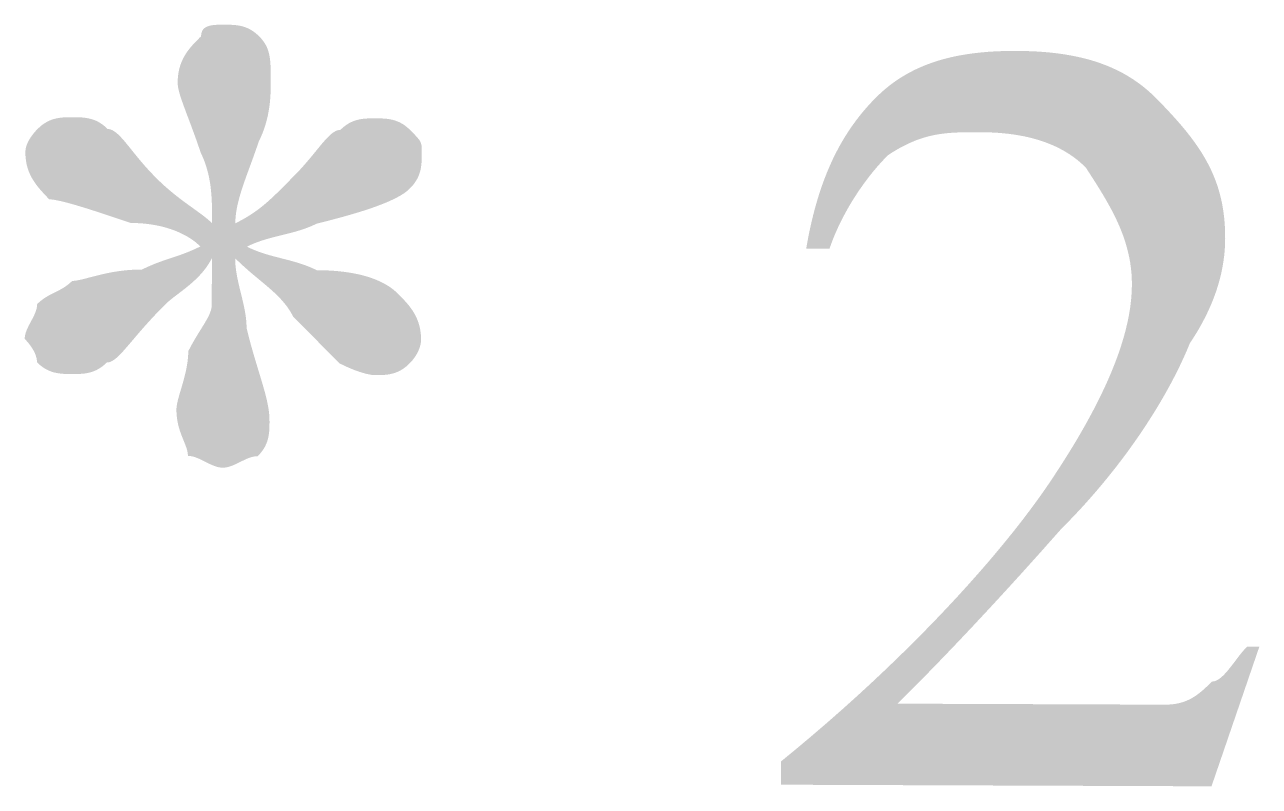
# Model space of a CAD drawing. Header units: millimetres. Extents: x -125 to 146, y -26 to 163.
# Drawn here: x 122.231 to 126.722, y 59.844 to 62.614 of the extents above; entities that cross this region are included whole.
import ezdxf

# ---------------------------------------------------------------- set-up
doc = ezdxf.new("R2010")
doc.units = ezdxf.units.MM
doc.header["$MEASUREMENT"] = 0
doc.layers.get('0').update_dxf_attribs({"color": 255, "linetype": 'CONTINUOUS'})

msp = doc.modelspace()

# ---------------------------------------------------------------- hatches: boundary and pattern name
at = {"true_color": 0x000007}
for points in [[(122.9122, 61.8921), (122.9122, 61.9027), (122.9122, 61.9133), (122.9122, 61.924), (122.9121, 61.9346), (122.912, 61.9453), (122.9117, 61.956), (122.9114, 61.9667), (122.9109, 61.9775), (122.9103, 61.9882), (122.9095, 61.999), (122.9085, 62.0097), (122.9074, 62.0205), (122.906, 62.0312), (122.9043, 62.042), (122.9024, 62.0527), (122.9003, 62.0635), (122.8978, 62.0742), (122.895, 62.0849), (122.8919, 62.0956), (122.8885, 62.1063), (122.8846, 62.117), (122.8804, 62.1277), (122.8758, 62.1383), (122.8708, 62.1489), (122.8656, 62.1646), (122.8603, 62.1798), (122.8552, 62.1946), (122.85, 62.209), (122.845, 62.2229), (122.84, 62.2363), (122.8352, 62.2494), (122.8304, 62.262), (122.8259, 62.2741), (122.8214, 62.2858), (122.8172, 62.2971), (122.8132, 62.3079), (122.8094, 62.3183), (122.8058, 62.3282), (122.8024, 62.3377), (122.7994, 62.3467), (122.7966, 62.3553), (122.7942, 62.3635), (122.7921, 62.3712), (122.7903, 62.3785), (122.7889, 62.3854), (122.7879, 62.3918), (122.7873, 62.3977), (122.7871, 62.4032), (122.7873, 62.4136), (122.788, 62.4235), (122.7891, 62.4331), (122.7905, 62.4422), (122.7924, 62.451), (122.7945, 62.4594), (122.7971, 62.4675), (122.7999, 62.4753), (122.803, 62.4828), (122.8064, 62.49), (122.81, 62.497), (122.8139, 62.5037), (122.818, 62.5102), (122.8223, 62.5165), (122.8268, 62.5226), (122.8314, 62.5285), (122.8362, 62.5343), (122.8411, 62.54), (122.8462, 62.5455), (122.8513, 62.551), (122.8565, 62.5563), (122.8618, 62.5617), (122.867, 62.567), (122.8724, 62.5722), (122.8726, 62.5773), (122.8732, 62.582), (122.8743, 62.5862), (122.8758, 62.5901), (122.8776, 62.5936), (122.8797, 62.5967), (122.8822, 62.5995), (122.885, 62.602), (122.8881, 62.6042), (122.8915, 62.6061), (122.8951, 62.6078), (122.899, 62.6092), (122.903, 62.6104), (122.9073, 62.6114), (122.9118, 62.6122), (122.9164, 62.6128), (122.9212, 62.6133), (122.9261, 62.6137), (122.9311, 62.614), (122.9362, 62.6141), (122.9414, 62.6142), (122.9466, 62.6143), (122.9519, 62.6143), (122.9572, 62.6143), (122.9625, 62.6142), (122.9678, 62.6142), (122.9731, 62.6141), (122.9783, 62.614), (122.9836, 62.6138), (122.9889, 62.6135), (122.9942, 62.6131), (122.9995, 62.6125), (123.0048, 62.6119), (123.0101, 62.611), (123.0154, 62.61), (123.0207, 62.6087), (123.0259, 62.6073), (123.0312, 62.6056), (123.0365, 62.6036), (123.0418, 62.6014), (123.0471, 62.5989), (123.0524, 62.5961), (123.0576, 62.5929), (123.0629, 62.5894), (123.0682, 62.5855), (123.0735, 62.5812), (123.0787, 62.5766), (123.084, 62.5715), (123.0891, 62.5662), (123.0937, 62.5608), (123.0979, 62.5555), (123.1018, 62.55), (123.1052, 62.5445), (123.1084, 62.539), (123.1112, 62.5333), (123.1136, 62.5275), (123.1158, 62.5215), (123.1177, 62.5154), (123.1194, 62.509), (123.1208, 62.5025), (123.122, 62.4958), (123.123, 62.4888), (123.1238, 62.4816), (123.1244, 62.4741), (123.1249, 62.4663), (123.1253, 62.4582), (123.1255, 62.4498), (123.1257, 62.441), (123.1258, 62.4318), (123.1258, 62.4223), (123.1258, 62.4123), (123.1257, 62.402), (123.1257, 62.3965), (123.1257, 62.3905), (123.1256, 62.3842), (123.1254, 62.3775), (123.1252, 62.3704), (123.1249, 62.363), (123.1245, 62.3552), (123.124, 62.3471), (123.1233, 62.3387), (123.1224, 62.3301), (123.1214, 62.3212), (123.1201, 62.312), (123.1186, 62.3027), (123.1169, 62.2931), (123.115, 62.2834), (123.1127, 62.2735), (123.1102, 62.2634), (123.1073, 62.2532), (123.1041, 62.2429), (123.1006, 62.2325), (123.0967, 62.2221), (123.0924, 62.2116), (123.0877, 62.201), (123.0826, 62.1905), (123.0773, 62.1748), (123.0719, 62.1596), (123.0666, 62.1447), (123.0614, 62.1302), (123.0563, 62.116), (123.0512, 62.1022), (123.0462, 62.0887), (123.0414, 62.0755), (123.0367, 62.0626), (123.0322, 62.0499), (123.0279, 62.0375), (123.0238, 62.0253), (123.0199, 62.0134), (123.0162, 62.0016), (123.0128, 61.9901), (123.0097, 61.9787), (123.0069, 61.9674), (123.0044, 61.9564), (123.0022, 61.9454), (123.0003, 61.9345), (122.9989, 61.9237), (122.9978, 61.913), (122.9971, 61.9024), (122.9968, 61.8918), (123.0072, 61.8971), (123.0172, 61.9023), (123.0268, 61.9077), (123.0361, 61.913), (123.0451, 61.9185), (123.0538, 61.924), (123.0624, 61.9297), (123.0707, 61.9355), (123.0789, 61.9415), (123.087, 61.9476), (123.095, 61.954), (123.1029, 61.9605), (123.1109, 61.9673), (123.1189, 61.9744), (123.127, 61.9817), (123.1352, 61.9893), (123.1435, 61.9972), (123.152, 62.0055), (123.1608, 62.0141), (123.1698, 62.023), (123.1791, 62.0324), (123.1887, 62.0422), (123.1987, 62.0524), (123.2091, 62.063), (123.2195, 62.0735), (123.2295, 62.084), (123.2391, 62.0945), (123.2483, 62.1048), (123.2571, 62.115), (123.2656, 62.125), (123.2737, 62.1347), (123.2816, 62.1443), (123.2891, 62.1535), (123.2964, 62.1624), (123.3034, 62.1709), (123.3101, 62.179), (123.3166, 62.1867), (123.323, 62.1939), (123.3291, 62.2006), (123.3351, 62.2068), (123.3409, 62.2123), (123.3466, 62.2173), (123.3522, 62.2215), (123.3577, 62.2251), (123.3631, 62.228), (123.3685, 62.23), (123.3738, 62.2313), (123.3791, 62.2317), (123.3844, 62.2368), (123.3897, 62.2414), (123.395, 62.2456), (123.4003, 62.2495), (123.4056, 62.2529), (123.4109, 62.2561), (123.4162, 62.2589), (123.4215, 62.2613), (123.4268, 62.2635), (123.4321, 62.2654), (123.4374, 62.2671), (123.4427, 62.2685), (123.448, 62.2697), (123.4533, 62.2707), (123.4586, 62.2715), (123.4639, 62.2722), (123.4692, 62.2727), (123.4745, 62.273), (123.4798, 62.2733), (123.4851, 62.2734), (123.4904, 62.2735), (123.4957, 62.2736), (123.501, 62.2736), (123.5063, 62.2736), (123.5115, 62.2735), (123.5168, 62.2735), (123.5221, 62.2734), (123.5274, 62.2733), (123.5327, 62.2731), (123.538, 62.2728), (123.5433, 62.2724), (123.5486, 62.2718), (123.5539, 62.2712), (123.5592, 62.2703), (123.5644, 62.2693), (123.5697, 62.268), (123.575, 62.2666), (123.5803, 62.2649), (123.5856, 62.2629), (123.5909, 62.2607), (123.5962, 62.2582), (123.6014, 62.2554), (123.6067, 62.2522), (123.612, 62.2487), (123.6173, 62.2448), (123.6226, 62.2405), (123.6278, 62.2359), (123.6331, 62.2308), (123.6382, 62.2257), (123.6428, 62.221), (123.647, 62.2167), (123.6509, 62.2127), (123.6543, 62.209), (123.6575, 62.2055), (123.6603, 62.2023), (123.6628, 62.1993), (123.665, 62.1964), (123.6669, 62.1936), (123.6686, 62.191), (123.67, 62.1883), (123.6712, 62.1856), (123.6722, 62.1829), (123.673, 62.1802), (123.6737, 62.1773), (123.6742, 62.1743), (123.6745, 62.1711), (123.6748, 62.1677), (123.675, 62.164), (123.6751, 62.16), (123.6751, 62.1557), (123.6751, 62.151), (123.6751, 62.1459), (123.6751, 62.1407), (123.6751, 62.1354), (123.675, 62.1301), (123.6748, 62.1248), (123.6746, 62.1195), (123.6743, 62.1142), (123.6739, 62.1089), (123.6734, 62.1036), (123.6727, 62.0983), (123.6719, 62.093), (123.6708, 62.0877), (123.6696, 62.0825), (123.6681, 62.0772), (123.6664, 62.0719), (123.6645, 62.0666), (123.6623, 62.0613), (123.6597, 62.056), (123.6569, 62.0508), (123.6537, 62.0455), (123.6502, 62.0402), (123.6463, 62.0349), (123.6421, 62.0296), (123.6374, 62.0244), (123.6323, 62.0191), (123.6266, 62.0135), (123.62, 62.008), (123.6125, 62.0024), (123.6042, 61.9969), (123.5951, 61.9914), (123.5852, 61.986), (123.5746, 61.9806), (123.5632, 61.9752), (123.551, 61.9698), (123.5382, 61.9644), (123.5246, 61.9591), (123.5104, 61.9537), (123.4955, 61.9484), (123.4799, 61.9431), (123.4638, 61.9378), (123.447, 61.9326), (123.4296, 61.9273), (123.4117, 61.9221), (123.3932, 61.9168), (123.3742, 61.9116), (123.3547, 61.9064), (123.3346, 61.9011), (123.3141, 61.8959), (123.2932, 61.8907), (123.2826, 61.8857), (123.272, 61.881), (123.2614, 61.8768), (123.2508, 61.8728), (123.2402, 61.8692), (123.2296, 61.8658), (123.219, 61.8626), (123.2084, 61.8597), (123.1978, 61.8568), (123.1872, 61.8541), (123.1766, 61.8515), (123.166, 61.8488), (123.1554, 61.8462), (123.1448, 61.8436), (123.1342, 61.8409), (123.1236, 61.838), (123.113, 61.835), (123.1025, 61.8319), (123.0919, 61.8285), (123.0813, 61.8249), (123.0707, 61.8209), (123.0601, 61.8167), (123.0495, 61.812), (123.0389, 61.807), (123.0494, 61.8019), (123.06, 61.7972), (123.0706, 61.7928), (123.0811, 61.7888), (123.0917, 61.7851), (123.1023, 61.7816), (123.1128, 61.7784), (123.1234, 61.7753), (123.134, 61.7724), (123.1446, 61.7696), (123.1551, 61.7669), (123.1657, 61.7642), (123.1763, 61.7615), (123.1868, 61.7588), (123.1974, 61.756), (123.208, 61.753), (123.2186, 61.75), (123.2291, 61.7467), (123.2397, 61.7433), (123.2503, 61.7396), (123.2608, 61.7355), (123.2714, 61.7312), (123.282, 61.7265), (123.2925, 61.7214), (123.3133, 61.7211), (123.3331, 61.7204), (123.3522, 61.7193), (123.3703, 61.7178), (123.3877, 61.7159), (123.4043, 61.7137), (123.4201, 61.7111), (123.4352, 61.7083), (123.4495, 61.7052), (123.4631, 61.7018), (123.476, 61.6981), (123.4882, 61.6942), (123.4998, 61.6901), (123.5107, 61.6858), (123.521, 61.6813), (123.5307, 61.6766), (123.5398, 61.6718), (123.5483, 61.6669), (123.5563, 61.6618), (123.5638, 61.6567), (123.5707, 61.6515), (123.5771, 61.6462), (123.5831, 61.6409), (123.5886, 61.6356), (123.5938, 61.6303), (123.5991, 61.625), (123.6043, 61.6196), (123.6095, 61.6142), (123.6145, 61.6087), (123.6195, 61.6031), (123.6244, 61.5974), (123.6292, 61.5916), (123.6338, 61.5856), (123.6382, 61.5794), (123.6425, 61.5731), (123.6465, 61.5666), (123.6503, 61.5599), (123.6539, 61.5529), (123.6573, 61.5456), (123.6603, 61.5381), (123.6631, 61.5303), (123.6655, 61.5222), (123.6677, 61.5138), (123.6694, 61.505), (123.6708, 61.4958), (123.6718, 61.4863), (123.6724, 61.4763), (123.6726, 61.466), (123.6726, 61.4657), (123.6726, 61.4651), (123.6725, 61.4641), (123.6724, 61.4626), (123.6722, 61.4608), (123.6719, 61.4587), (123.6715, 61.4562), (123.671, 61.4534), (123.6703, 61.4503), (123.6695, 61.447), (123.6684, 61.4434), (123.6672, 61.4395), (123.6658, 61.4355), (123.6641, 61.4312), (123.6621, 61.4267), (123.6599, 61.4221), (123.6574, 61.4173), (123.6545, 61.4125), (123.6514, 61.4075), (123.6479, 61.4024), (123.644, 61.3972), (123.6397, 61.392), (123.6351, 61.3867), (123.63, 61.3815), (123.6246, 61.3764), (123.6193, 61.3718), (123.614, 61.3675), (123.6087, 61.3637), (123.6034, 61.3602), (123.5981, 61.3571), (123.5928, 61.3543), (123.5875, 61.3518), (123.5822, 61.3496), (123.5769, 61.3477), (123.5716, 61.3461), (123.5663, 61.3447), (123.561, 61.3435), (123.5557, 61.3425), (123.5504, 61.3417), (123.5451, 61.341), (123.5398, 61.3405), (123.5346, 61.3401), (123.5293, 61.3399), (123.524, 61.3397), (123.5187, 61.3396), (123.5134, 61.3396), (123.5081, 61.3396), (123.5028, 61.3396), (123.5026, 61.3396), (123.5019, 61.3396), (123.5008, 61.3397), (123.4993, 61.3398), (123.4973, 61.34), (123.4949, 61.3403), (123.492, 61.3407), (123.4887, 61.3412), (123.485, 61.3419), (123.4808, 61.3427), (123.4761, 61.3438), (123.4711, 61.345), (123.4656, 61.3465), (123.4596, 61.3482), (123.4532, 61.3501), (123.4464, 61.3523), (123.4391, 61.3549), (123.4314, 61.3577), (123.4233, 61.3609), (123.4147, 61.3644), (123.4057, 61.3683), (123.3962, 61.3726), (123.3863, 61.3773), (123.376, 61.3824), (123.3707, 61.3877), (123.3654, 61.393), (123.3601, 61.3984), (123.3547, 61.4038), (123.3492, 61.4093), (123.3437, 61.4149), (123.338, 61.4206), (123.3322, 61.4265), (123.3263, 61.4324), (123.3202, 61.4386), (123.3139, 61.4449), (123.3074, 61.4514), (123.3007, 61.4582), (123.2938, 61.4652), (123.2866, 61.4724), (123.2791, 61.48), (123.2713, 61.4878), (123.2633, 61.4959), (123.2549, 61.5044), (123.2461, 61.5132), (123.237, 61.5224), (123.2275, 61.532), (123.2176, 61.542), (123.2073, 61.5524), (123.2018, 61.5627), (123.1959, 61.5727), (123.1896, 61.5824), (123.1829, 61.5916), (123.1758, 61.6006), (123.1684, 61.6094), (123.1607, 61.6179), (123.1526, 61.6262), (123.1443, 61.6344), (123.1357, 61.6425), (123.1268, 61.6505), (123.1177, 61.6585), (123.1083, 61.6665), (123.0988, 61.6745), (123.0891, 61.6826), (123.0792, 61.6908), (123.0692, 61.6992), (123.059, 61.7077), (123.0487, 61.7164), (123.0384, 61.7255), (123.0279, 61.7348), (123.0174, 61.7444), (123.0069, 61.7544), (122.9964, 61.7648), (122.9965, 61.7542), (122.9971, 61.7436), (122.9981, 61.733), (122.9993, 61.7225), (123.0009, 61.7119), (123.0027, 61.7013), (123.0048, 61.6907), (123.007, 61.6801), (123.0094, 61.6695), (123.0119, 61.6589), (123.0145, 61.6483), (123.0171, 61.6377), (123.0197, 61.6271), (123.0222, 61.6165), (123.0247, 61.6059), (123.0271, 61.5954), (123.0293, 61.5848), (123.0314, 61.5742), (123.0332, 61.5636), (123.0348, 61.553), (123.0361, 61.5424), (123.037, 61.5318), (123.0376, 61.5212), (123.0378, 61.5106), (123.043, 61.4899), (123.0482, 61.47), (123.0533, 61.4509), (123.0584, 61.4326), (123.0635, 61.415), (123.0684, 61.3981), (123.0733, 61.3819), (123.078, 61.3663), (123.0826, 61.3512), (123.087, 61.3368), (123.0912, 61.3228), (123.0952, 61.3094), (123.099, 61.2963), (123.1026, 61.2837), (123.1059, 61.2714), (123.109, 61.2595), (123.1117, 61.2479), (123.1141, 61.2365), (123.1162, 61.2254), (123.118, 61.2144), (123.1194, 61.2036), (123.1204, 61.1929), (123.121, 61.1823), (123.1212, 61.1717), (123.1212, 61.1664), (123.1211, 61.1611), (123.121, 61.1558), (123.1209, 61.1505), (123.1207, 61.1452), (123.1204, 61.1399), (123.12, 61.1346), (123.1195, 61.1293), (123.1188, 61.1241), (123.1179, 61.1188), (123.1169, 61.1135), (123.1157, 61.1082), (123.1142, 61.1029), (123.1125, 61.0976), (123.1105, 61.0923), (123.1083, 61.0871), (123.1058, 61.0818), (123.103, 61.0765), (123.0998, 61.0712), (123.0963, 61.0659), (123.0924, 61.0607), (123.0881, 61.0554), (123.0835, 61.0501), (123.0784, 61.0448), (123.0731, 61.0446), (123.0678, 61.044), (123.0625, 61.0431), (123.0572, 61.0418), (123.0519, 61.0402), (123.0466, 61.0383), (123.0413, 61.0363), (123.036, 61.034), (123.0307, 61.0316), (123.0254, 61.0291), (123.0201, 61.0265), (123.0148, 61.0239), (123.0095, 61.0213), (123.0042, 61.0187), (122.9989, 61.0162), (122.9936, 61.0138), (122.9883, 61.0115), (122.983, 61.0095), (122.9777, 61.0076), (122.9724, 61.006), (122.9671, 61.0047), (122.9618, 61.0038), (122.9565, 61.0032), (122.9512, 61.003), (122.9459, 61.0032), (122.9406, 61.0038), (122.9354, 61.0048), (122.9301, 61.0062), (122.9248, 61.0078), (122.9195, 61.0097), (122.9142, 61.0118), (122.9089, 61.0141), (122.9036, 61.0165), (122.8984, 61.0191), (122.8931, 61.0217), (122.8878, 61.0244), (122.8825, 61.027), (122.8772, 61.0296), (122.872, 61.0322), (122.8667, 61.0346), (122.8614, 61.0369), (122.8561, 61.039), (122.8508, 61.0409), (122.8455, 61.0426), (122.8402, 61.0439), (122.835, 61.0449), (122.8297, 61.0455), (122.8244, 61.0458), (122.8242, 61.0511), (122.8236, 61.0564), (122.8226, 61.0617), (122.8213, 61.0671), (122.8197, 61.0726), (122.8179, 61.0782), (122.8158, 61.0839), (122.8136, 61.0897), (122.8112, 61.0957), (122.8087, 61.1018), (122.8061, 61.1081), (122.8035, 61.1146), (122.8008, 61.1214), (122.7983, 61.1284), (122.7958, 61.1356), (122.7934, 61.1431), (122.7911, 61.1509), (122.7891, 61.159), (122.7872, 61.1675), (122.7857, 61.1762), (122.7844, 61.1854), (122.7834, 61.1949), (122.7828, 61.2049), (122.7827, 61.2153), (122.7829, 61.2208), (122.7835, 61.2267), (122.7846, 61.233), (122.7859, 61.2397), (122.7875, 61.2468), (122.7894, 61.2543), (122.7915, 61.262), (122.7938, 61.2701), (122.7963, 61.2785), (122.7989, 61.2871), (122.8015, 61.296), (122.8042, 61.3051), (122.8068, 61.3145), (122.8095, 61.3241), (122.812, 61.3338), (122.8145, 61.3437), (122.8168, 61.3538), (122.8189, 61.364), (122.8208, 61.3742), (122.8225, 61.3846), (122.8238, 61.3951), (122.8249, 61.4056), (122.8255, 61.4162), (122.8258, 61.4268), (122.8311, 61.4371), (122.8364, 61.447), (122.8417, 61.4566), (122.8469, 61.4657), (122.852, 61.4745), (122.8571, 61.4829), (122.862, 61.491), (122.8668, 61.4987), (122.8715, 61.5062), (122.876, 61.5134), (122.8803, 61.5204), (122.8844, 61.5271), (122.8882, 61.5336), (122.8919, 61.5399), (122.8953, 61.546), (122.8984, 61.5519), (122.9012, 61.5577), (122.9037, 61.5634), (122.9058, 61.569), (122.9077, 61.5744), (122.9091, 61.5798), (122.9102, 61.5852), (122.9108, 61.5905), (122.9111, 61.5958), (122.9111, 61.6011), (122.9111, 61.6064), (122.9111, 61.6117), (122.9112, 61.6171), (122.9112, 61.6226), (122.9112, 61.6282), (122.9112, 61.6339), (122.9112, 61.6397), (122.9113, 61.6456), (122.9113, 61.6518), (122.9113, 61.6581), (122.9113, 61.6646), (122.9114, 61.6713), (122.9114, 61.6783), (122.9114, 61.6855), (122.9114, 61.693), (122.9115, 61.7008), (122.9115, 61.7089), (122.9115, 61.7173), (122.9116, 61.7261), (122.9116, 61.7353), (122.9116, 61.7448), (122.9117, 61.7548), (122.9117, 61.7651), (122.9062, 61.7548), (122.9002, 61.7448), (122.8939, 61.7353), (122.8873, 61.7262), (122.8803, 61.7174), (122.8731, 61.709), (122.8657, 61.701), (122.8581, 61.6932), (122.8504, 61.6857), (122.8425, 61.6785), (122.8346, 61.6716), (122.8267, 61.6649), (122.8187, 61.6584), (122.8108, 61.6521), (122.8029, 61.646), (122.7952, 61.6401), (122.7876, 61.6343), (122.7802, 61.6287), (122.773, 61.6231), (122.7661, 61.6177), (122.7595, 61.6123), (122.7532, 61.607), (122.7473, 61.6017), (122.7417, 61.5964), (122.7262, 61.5808), (122.7116, 61.5657), (122.6978, 61.551), (122.6847, 61.5368), (122.6724, 61.5232), (122.6607, 61.5101), (122.6498, 61.4975), (122.6394, 61.4855), (122.6297, 61.474), (122.6205, 61.4632), (122.6118, 61.453), (122.6036, 61.4435), (122.5958, 61.4346), (122.5885, 61.4263), (122.5815, 61.4188), (122.5749, 61.412), (122.5685, 61.4059), (122.5624, 61.4006), (122.5566, 61.3961), (122.5509, 61.3923), (122.5454, 61.3894), (122.5399, 61.3872), (122.5346, 61.3859), (122.5293, 61.3855), (122.524, 61.3805), (122.5187, 61.3758), (122.5134, 61.3716), (122.5081, 61.3678), (122.5028, 61.3643), (122.4975, 61.3612), (122.4922, 61.3584), (122.4869, 61.3559), (122.4816, 61.3537), (122.4763, 61.3518), (122.471, 61.3501), (122.4657, 61.3487), (122.4604, 61.3475), (122.4551, 61.3465), (122.4498, 61.3457), (122.4445, 61.3451), (122.4392, 61.3446), (122.4339, 61.3442), (122.4286, 61.3439), (122.4233, 61.3438), (122.418, 61.3437), (122.4127, 61.3437), (122.4074, 61.3436), (122.4021, 61.3437), (122.3969, 61.3437), (122.3916, 61.3437), (122.3863, 61.3438), (122.381, 61.3439), (122.3757, 61.3441), (122.3704, 61.3444), (122.3651, 61.3449), (122.3598, 61.3454), (122.3545, 61.3461), (122.3492, 61.3469), (122.3439, 61.348), (122.3387, 61.3492), (122.3334, 61.3506), (122.3281, 61.3523), (122.3228, 61.3543), (122.3175, 61.3565), (122.3122, 61.359), (122.307, 61.3619), (122.3017, 61.365), (122.2964, 61.3686), (122.2911, 61.3724), (122.2858, 61.3767), (122.2806, 61.3814), (122.2753, 61.3865), (122.2751, 61.3918), (122.2745, 61.397), (122.2734, 61.4023), (122.272, 61.4075), (122.2704, 61.4126), (122.2684, 61.4176), (122.2662, 61.4225), (122.2638, 61.4273), (122.2612, 61.4319), (122.2586, 61.4364), (122.2558, 61.4407), (122.253, 61.4448), (122.2502, 61.4486), (122.2475, 61.4523), (122.2448, 61.4556), (122.2422, 61.4587), (122.2398, 61.4615), (122.2376, 61.464), (122.2357, 61.4662), (122.234, 61.468), (122.2326, 61.4694), (122.2315, 61.4704), (122.2309, 61.4711), (122.2306, 61.4713), (122.2309, 61.4766), (122.2316, 61.4819), (122.2326, 61.4872), (122.234, 61.4925), (122.2358, 61.4977), (122.2378, 61.503), (122.24, 61.5083), (122.2425, 61.5136), (122.245, 61.5189), (122.2477, 61.5242), (122.2505, 61.5294), (122.2534, 61.5347), (122.2562, 61.54), (122.259, 61.5453), (122.2617, 61.5506), (122.2643, 61.5558), (122.2667, 61.5611), (122.2689, 61.5664), (122.2709, 61.5717), (122.2727, 61.577), (122.2741, 61.5823), (122.2752, 61.5876), (122.2758, 61.5928), (122.2761, 61.5981), (122.2814, 61.6032), (122.2867, 61.6078), (122.292, 61.6121), (122.2973, 61.6161), (122.3026, 61.6197), (122.3079, 61.6232), (122.3132, 61.6263), (122.3185, 61.6293), (122.3238, 61.6322), (122.3291, 61.6349), (122.3344, 61.6376), (122.3397, 61.6402), (122.345, 61.6429), (122.3503, 61.6455), (122.3556, 61.6483), (122.3609, 61.6511), (122.3662, 61.6541), (122.3716, 61.6573), (122.3769, 61.6607), (122.3822, 61.6644), (122.3875, 61.6683), (122.3928, 61.6726), (122.3981, 61.6773), (122.4034, 61.6823), (122.4089, 61.6825), (122.4149, 61.6831), (122.4213, 61.6841), (122.4281, 61.6854), (122.4354, 61.687), (122.4431, 61.6888), (122.4513, 61.6909), (122.4599, 61.6931), (122.4689, 61.6955), (122.4784, 61.698), (122.4883, 61.7005), (122.4987, 61.7031), (122.5095, 61.7057), (122.5208, 61.7083), (122.5325, 61.7108), (122.5446, 61.7132), (122.5572, 61.7154), (122.5702, 61.7174), (122.5837, 61.7192), (122.5976, 61.7208), (122.6119, 61.7221), (122.6267, 61.723), (122.6419, 61.7236), (122.6575, 61.7237), (122.6679, 61.7288), (122.6779, 61.7334), (122.6875, 61.7377), (122.6968, 61.7416), (122.7058, 61.7453), (122.7145, 61.7486), (122.723, 61.7518), (122.7314, 61.7548), (122.7395, 61.7577), (122.7476, 61.7604), (122.7556, 61.763), (122.7635, 61.7657), (122.7715, 61.7683), (122.7795, 61.7709), (122.7875, 61.7737), (122.7957, 61.7765), (122.804, 61.7795), (122.8125, 61.7827), (122.8213, 61.7861), (122.8303, 61.7897), (122.8395, 61.7937), (122.8492, 61.7979), (122.8591, 61.8026), (122.8695, 61.8076), (122.864, 61.8129), (122.8581, 61.8182), (122.8517, 61.8235), (122.8449, 61.8287), (122.8377, 61.8338), (122.83, 61.8388), (122.8218, 61.8438), (122.8132, 61.8486), (122.8042, 61.8532), (122.7947, 61.8577), (122.7848, 61.8621), (122.7745, 61.8662), (122.7637, 61.8701), (122.7525, 61.8737), (122.7408, 61.8771), (122.7287, 61.8803), (122.7161, 61.8831), (122.7031, 61.8856), (122.6897, 61.8878), (122.6758, 61.8897), (122.6615, 61.8911), (122.6467, 61.8922), (122.6315, 61.8929), (122.6158, 61.8932), (122.6, 61.8986), (122.5842, 61.9039), (122.5684, 61.9092), (122.5528, 61.9144), (122.5373, 61.9196), (122.522, 61.9246), (122.507, 61.9296), (122.4921, 61.9344), (122.4776, 61.9391), (122.4634, 61.9436), (122.4496, 61.948), (122.4361, 61.9521), (122.4232, 61.956), (122.4106, 61.9597), (122.3986, 61.9631), (122.3872, 61.9662), (122.3763, 61.969), (122.3661, 61.9715), (122.3565, 61.9737), (122.3476, 61.9755), (122.3395, 61.977), (122.3321, 61.9781), (122.3255, 61.9787), (122.3198, 61.979), (122.3145, 61.9846), (122.3093, 61.9902), (122.304, 61.9959), (122.2987, 62.0015), (122.2936, 62.0072), (122.2884, 62.013), (122.2834, 62.0189), (122.2785, 62.0249), (122.2738, 62.031), (122.2692, 62.0373), (122.2648, 62.0437), (122.2606, 62.0503), (122.2566, 62.0571), (122.2528, 62.0642), (122.2493, 62.0715), (122.2461, 62.079), (122.2432, 62.0868), (122.2406, 62.095), (122.2384, 62.1034), (122.2365, 62.1122), (122.2351, 62.1214), (122.234, 62.131), (122.2333, 62.1409), (122.2331, 62.1513), (122.2334, 62.1566), (122.2341, 62.1618), (122.2351, 62.1671), (122.2366, 62.1722), (122.2383, 62.1773), (122.2403, 62.1823), (122.2425, 62.1872), (122.245, 62.192), (122.2475, 62.1966), (122.2503, 62.2011), (122.253, 62.2053), (122.2559, 62.2094), (122.2587, 62.2132), (122.2615, 62.2169), (122.2642, 62.2202), (122.2667, 62.2233), (122.2692, 62.2261), (122.2714, 62.2285), (122.2734, 62.2307), (122.2751, 62.2325), (122.2765, 62.2339), (122.2776, 62.2349), (122.2782, 62.2356), (122.2784, 62.2358), (122.2838, 62.2408), (122.2891, 62.2455), (122.2944, 62.2497), (122.2997, 62.2535), (122.305, 62.257), (122.3103, 62.2601), (122.3156, 62.2629), (122.3209, 62.2654), (122.3262, 62.2676), (122.3315, 62.2695), (122.3368, 62.2712), (122.3421, 62.2726), (122.3474, 62.2738), (122.3527, 62.2748), (122.358, 62.2756), (122.3633, 62.2762), (122.3686, 62.2767), (122.3738, 62.2771), (122.3791, 62.2774), (122.3844, 62.2775), (122.3897, 62.2776), (122.395, 62.2777), (122.4003, 62.2777), (122.4056, 62.2776), (122.4109, 62.2776), (122.4162, 62.2776), (122.4215, 62.2775), (122.4268, 62.2774), (122.4321, 62.2772), (122.4373, 62.2769), (122.4426, 62.2765), (122.4479, 62.2759), (122.4532, 62.2752), (122.4585, 62.2744), (122.4638, 62.2733), (122.4691, 62.2721), (122.4744, 62.2707), (122.4796, 62.269), (122.4849, 62.267), (122.4902, 62.2648), (122.4955, 62.2623), (122.5008, 62.2594), (122.5061, 62.2563), (122.5113, 62.2527), (122.5166, 62.2489), (122.5219, 62.2446), (122.5272, 62.2399), (122.5324, 62.2348), (122.5377, 62.2344), (122.543, 62.2331), (122.5484, 62.231), (122.5538, 62.2281), (122.5592, 62.2245), (122.5648, 62.2202), (122.5705, 62.2152), (122.5762, 62.2096), (122.5822, 62.2034), (122.5883, 62.1967), (122.5946, 62.1894), (122.601, 62.1817), (122.6077, 62.1735), (122.6147, 62.1649), (122.6219, 62.156), (122.6293, 62.1467), (122.6371, 62.1371), (122.6452, 62.1273), (122.6536, 62.1172), (122.6623, 62.107), (122.6714, 62.0966), (122.6809, 62.0861), (122.6908, 62.0755), (122.7011, 62.0649), (122.7117, 62.0542), (122.7222, 62.0439), (122.7327, 62.034), (122.7431, 62.0246), (122.7535, 62.0156), (122.7638, 62.0069), (122.7739, 61.9986), (122.784, 61.9906), (122.7939, 61.9829), (122.8036, 61.9755), (122.8131, 61.9684), (122.8225, 61.9616), (122.8316, 61.955), (122.8405, 61.9486), (122.8491, 61.9423), (122.8575, 61.9363), (122.8655, 61.9304), (122.8733, 61.9247), (122.8807, 61.9191), (122.8878, 61.9136), (122.8945, 61.9081), (122.9008, 61.9028), (122.9067, 61.8974)], [(126.7218, 60.3514), (126.5479, 59.844), (124.9816, 59.8498), (124.9819, 59.9345), (125.0396, 59.9819), (125.096, 60.0293), (125.151, 60.0766), (125.2047, 60.1238), (125.2569, 60.1707), (125.3077, 60.2174), (125.3571, 60.2639), (125.4051, 60.3099), (125.4515, 60.3555), (125.4965, 60.4006), (125.54, 60.4452), (125.5819, 60.4892), (125.6223, 60.5325), (125.6612, 60.5752), (125.6984, 60.617), (125.7341, 60.658), (125.7681, 60.6982), (125.8005, 60.7374), (125.8312, 60.7755), (125.8603, 60.8127), (125.8876, 60.8487), (125.9133, 60.8836), (125.9372, 60.9172), (125.9594, 60.9495), (125.9804, 60.9812), (126.001, 61.0128), (126.0211, 61.0445), (126.0406, 61.076), (126.0595, 61.1075), (126.0778, 61.1389), (126.0954, 61.1702), (126.1124, 61.2014), (126.1286, 61.2324), (126.144, 61.2633), (126.1586, 61.294), (126.1724, 61.3244), (126.1853, 61.3547), (126.1973, 61.3847), (126.2083, 61.4145), (126.2183, 61.444), (126.2273, 61.4732), (126.2352, 61.5021), (126.2421, 61.5307), (126.2477, 61.5589), (126.2523, 61.5868), (126.2555, 61.6143), (126.2576, 61.6414), (126.2583, 61.6681), (126.258, 61.689), (126.2568, 61.7096), (126.2548, 61.7297), (126.252, 61.7494), (126.2485, 61.7688), (126.2442, 61.7879), (126.2393, 61.8066), (126.2338, 61.8251), (126.2277, 61.8432), (126.2211, 61.8611), (126.2139, 61.8787), (126.2063, 61.8961), (126.1982, 61.9134), (126.1897, 61.9304), (126.1808, 61.9472), (126.1716, 61.9639), (126.1621, 61.9805), (126.1524, 61.997), (126.1424, 62.0134), (126.1323, 62.0297), (126.122, 62.046), (126.1116, 62.0622), (126.1011, 62.0784), (126.0906, 62.0947), (126.0798, 62.1051), (126.0686, 62.115), (126.057, 62.1246), (126.0449, 62.1337), (126.0323, 62.1423), (126.0194, 62.1505), (126.0059, 62.1583), (125.9921, 62.1656), (125.9778, 62.1725), (125.963, 62.1789), (125.9478, 62.1849), (125.9322, 62.1905), (125.9161, 62.1956), (125.8996, 62.2003), (125.8826, 62.2046), (125.8652, 62.2084), (125.8474, 62.2118), (125.8291, 62.2147), (125.8104, 62.2172), (125.7912, 62.2193), (125.7716, 62.2209), (125.7515, 62.2221), (125.731, 62.2228), (125.7101, 62.2231), (125.6944, 62.2231), (125.6791, 62.2232), (125.6643, 62.2231), (125.6497, 62.2229), (125.6354, 62.2226), (125.6214, 62.2221), (125.6076, 62.2214), (125.594, 62.2204), (125.5806, 62.2191), (125.5672, 62.2175), (125.5539, 62.2155), (125.5407, 62.2131), (125.5274, 62.2103), (125.5142, 62.207), (125.5008, 62.2032), (125.4873, 62.1988), (125.4737, 62.1939), (125.4599, 62.1883), (125.4459, 62.1821), (125.4316, 62.1751), (125.417, 62.1675), (125.4021, 62.159), (125.3868, 62.1498), (125.3711, 62.1397), (125.3605, 62.1289), (125.3499, 62.1177), (125.3393, 62.106), (125.3288, 62.094), (125.3183, 62.0815), (125.308, 62.0687), (125.2977, 62.0556), (125.2876, 62.0421), (125.2777, 62.0283), (125.2678, 62.0142), (125.2582, 61.9999), (125.2488, 61.9853), (125.2396, 61.9706), (125.2306, 61.9556), (125.2219, 61.9404), (125.2135, 61.9251), (125.2054, 61.9096), (125.1975, 61.894), (125.19, 61.8783), (125.1829, 61.8626), (125.1761, 61.8467), (125.1697, 61.8309), (125.1637, 61.815), (125.1582, 61.7991), (125.0735, 61.7995), (125.0791, 61.8311), (125.0852, 61.8618), (125.0917, 61.8916), (125.0986, 61.9206), (125.106, 61.9488), (125.1138, 61.9761), (125.1221, 62.0027), (125.1308, 62.0285), (125.1399, 62.0535), (125.1495, 62.0778), (125.1595, 62.1013), (125.1699, 62.1242), (125.1808, 62.1464), (125.1921, 62.1679), (125.2039, 62.1889), (125.2161, 62.2091), (125.2288, 62.2288), (125.2418, 62.2479), (125.2554, 62.2665), (125.2693, 62.2845), (125.2837, 62.302), (125.2985, 62.319), (125.3138, 62.3355), (125.3295, 62.3515), (125.3457, 62.3669), (125.3623, 62.3814), (125.3793, 62.3951), (125.3968, 62.4079), (125.4147, 62.4199), (125.433, 62.4311), (125.4518, 62.4416), (125.471, 62.4513), (125.4907, 62.4603), (125.5108, 62.4685), (125.5313, 62.4761), (125.5523, 62.483), (125.5737, 62.4892), (125.5955, 62.4947), (125.6178, 62.4997), (125.6405, 62.504), (125.6637, 62.5077), (125.6873, 62.5109), (125.7114, 62.5135), (125.7358, 62.5156), (125.7608, 62.5172), (125.7861, 62.5182), (125.8119, 62.5188), (125.8382, 62.5189), (125.8644, 62.5186), (125.8902, 62.5178), (125.9155, 62.5166), (125.9404, 62.5148), (125.9649, 62.5126), (125.9889, 62.5098), (126.0125, 62.5064), (126.0356, 62.5025), (126.0583, 62.498), (126.0806, 62.4929), (126.1024, 62.4872), (126.1238, 62.4809), (126.1447, 62.4738), (126.1652, 62.4661), (126.1852, 62.4577), (126.2048, 62.4486), (126.2239, 62.4388), (126.2426, 62.4282), (126.2609, 62.4168), (126.2787, 62.4046), (126.2961, 62.3917), (126.313, 62.3779), (126.3295, 62.3632), (126.3455, 62.3477), (126.3662, 62.3267), (126.3859, 62.3061), (126.4048, 62.2857), (126.4228, 62.2657), (126.44, 62.2459), (126.4562, 62.2262), (126.4716, 62.2067), (126.486, 62.1872), (126.4996, 62.1677), (126.5124, 62.1481), (126.5242, 62.1284), (126.5351, 62.1086), (126.5452, 62.0885), (126.5544, 62.0681), (126.5627, 62.0474), (126.5701, 62.0263), (126.5766, 62.0047), (126.5823, 61.9826), (126.5871, 61.9599), (126.5909, 61.9367), (126.5939, 61.9127), (126.5961, 61.888), (126.5973, 61.8625), (126.5976, 61.8362), (126.5974, 61.8203), (126.5966, 61.8044), (126.5955, 61.7885), (126.5939, 61.7727), (126.5918, 61.7568), (126.5893, 61.7409), (126.5864, 61.7251), (126.5831, 61.7092), (126.5792, 61.6933), (126.575, 61.6775), (126.5703, 61.6616), (126.5652, 61.6458), (126.5596, 61.6299), (126.5536, 61.6141), (126.5471, 61.5982), (126.5402, 61.5824), (126.5329, 61.5665), (126.5251, 61.5507), (126.5169, 61.5348), (126.5083, 61.519), (126.4992, 61.5031), (126.4896, 61.4873), (126.4796, 61.4715), (126.4692, 61.4556), (126.4581, 61.429), (126.4461, 61.402), (126.4333, 61.3746), (126.4196, 61.3468), (126.4052, 61.3188), (126.3899, 61.2906), (126.3739, 61.2621), (126.3571, 61.2334), (126.3396, 61.2046), (126.3213, 61.1757), (126.3024, 61.1467), (126.2828, 61.1176), (126.2625, 61.0886), (126.2416, 61.0596), (126.22, 61.0307), (126.1979, 61.0019), (126.1751, 60.9733), (126.1518, 60.9448), (126.128, 60.9166), (126.1036, 60.8886), (126.0787, 60.8609), (126.0533, 60.8336), (126.0274, 60.8066), (126.0011, 60.78), (125.9643, 60.7385), (125.9285, 60.6982), (125.8935, 60.6593), (125.8596, 60.6216), (125.8265, 60.5852), (125.7945, 60.5502), (125.7634, 60.5164), (125.7334, 60.484), (125.7044, 60.4529), (125.6765, 60.423), (125.6496, 60.3945), (125.6238, 60.3673), (125.5991, 60.3415), (125.5756, 60.3169), (125.5532, 60.2937), (125.5319, 60.2718), (125.5119, 60.2512), (125.493, 60.232), (125.4754, 60.2141), (125.459, 60.1975), (125.4438, 60.1822), (125.4299, 60.1683), (125.4173, 60.1558), (125.406, 60.1446), (126.0834, 60.1421), (126.1041, 60.142), (126.124, 60.1419), (126.143, 60.1418), (126.1612, 60.1418), (126.1786, 60.1417), (126.1952, 60.1417), (126.211, 60.1416), (126.226, 60.1415), (126.2404, 60.1415), (126.254, 60.1414), (126.2669, 60.1414), (126.2792, 60.1413), (126.2907, 60.1413), (126.3017, 60.1413), (126.312, 60.1412), (126.3217, 60.1412), (126.3308, 60.1412), (126.3393, 60.1411), (126.3473, 60.1411), (126.3548, 60.1411), (126.3618, 60.141), (126.3682, 60.141), (126.3742, 60.141), (126.3797, 60.141), (126.3901, 60.1412), (126.4, 60.1418), (126.4096, 60.1428), (126.4187, 60.1442), (126.4275, 60.1459), (126.4359, 60.148), (126.4441, 60.1505), (126.4519, 60.1532), (126.4594, 60.1563), (126.4666, 60.1596), (126.4736, 60.1632), (126.4803, 60.1671), (126.4869, 60.1711), (126.4932, 60.1754), (126.4993, 60.1798), (126.5053, 60.1844), (126.5111, 60.1892), (126.5168, 60.194), (126.5224, 60.199), (126.5279, 60.2041), (126.5333, 60.2093), (126.5387, 60.2145), (126.544, 60.2197), (126.5493, 60.225), (126.5546, 60.2254), (126.5599, 60.2267), (126.5652, 60.2287), (126.5705, 60.2314), (126.5758, 60.2348), (126.5811, 60.2388), (126.5865, 60.2433), (126.5918, 60.2484), (126.5971, 60.2539), (126.6024, 60.2597), (126.6077, 60.2659), (126.613, 60.2724), (126.6183, 60.2791), (126.6237, 60.286), (126.629, 60.2929), (126.6343, 60.3), (126.6396, 60.307), (126.6449, 60.314), (126.6502, 60.3208), (126.6556, 60.3275), (126.6609, 60.334), (126.6662, 60.3402), (126.6715, 60.3461), (126.6768, 60.3515)]]:
    msp.add_hatch(color=7, dxfattribs=at).paths.add_polyline_path(points)

doc.saveas('drawing.dxf')
